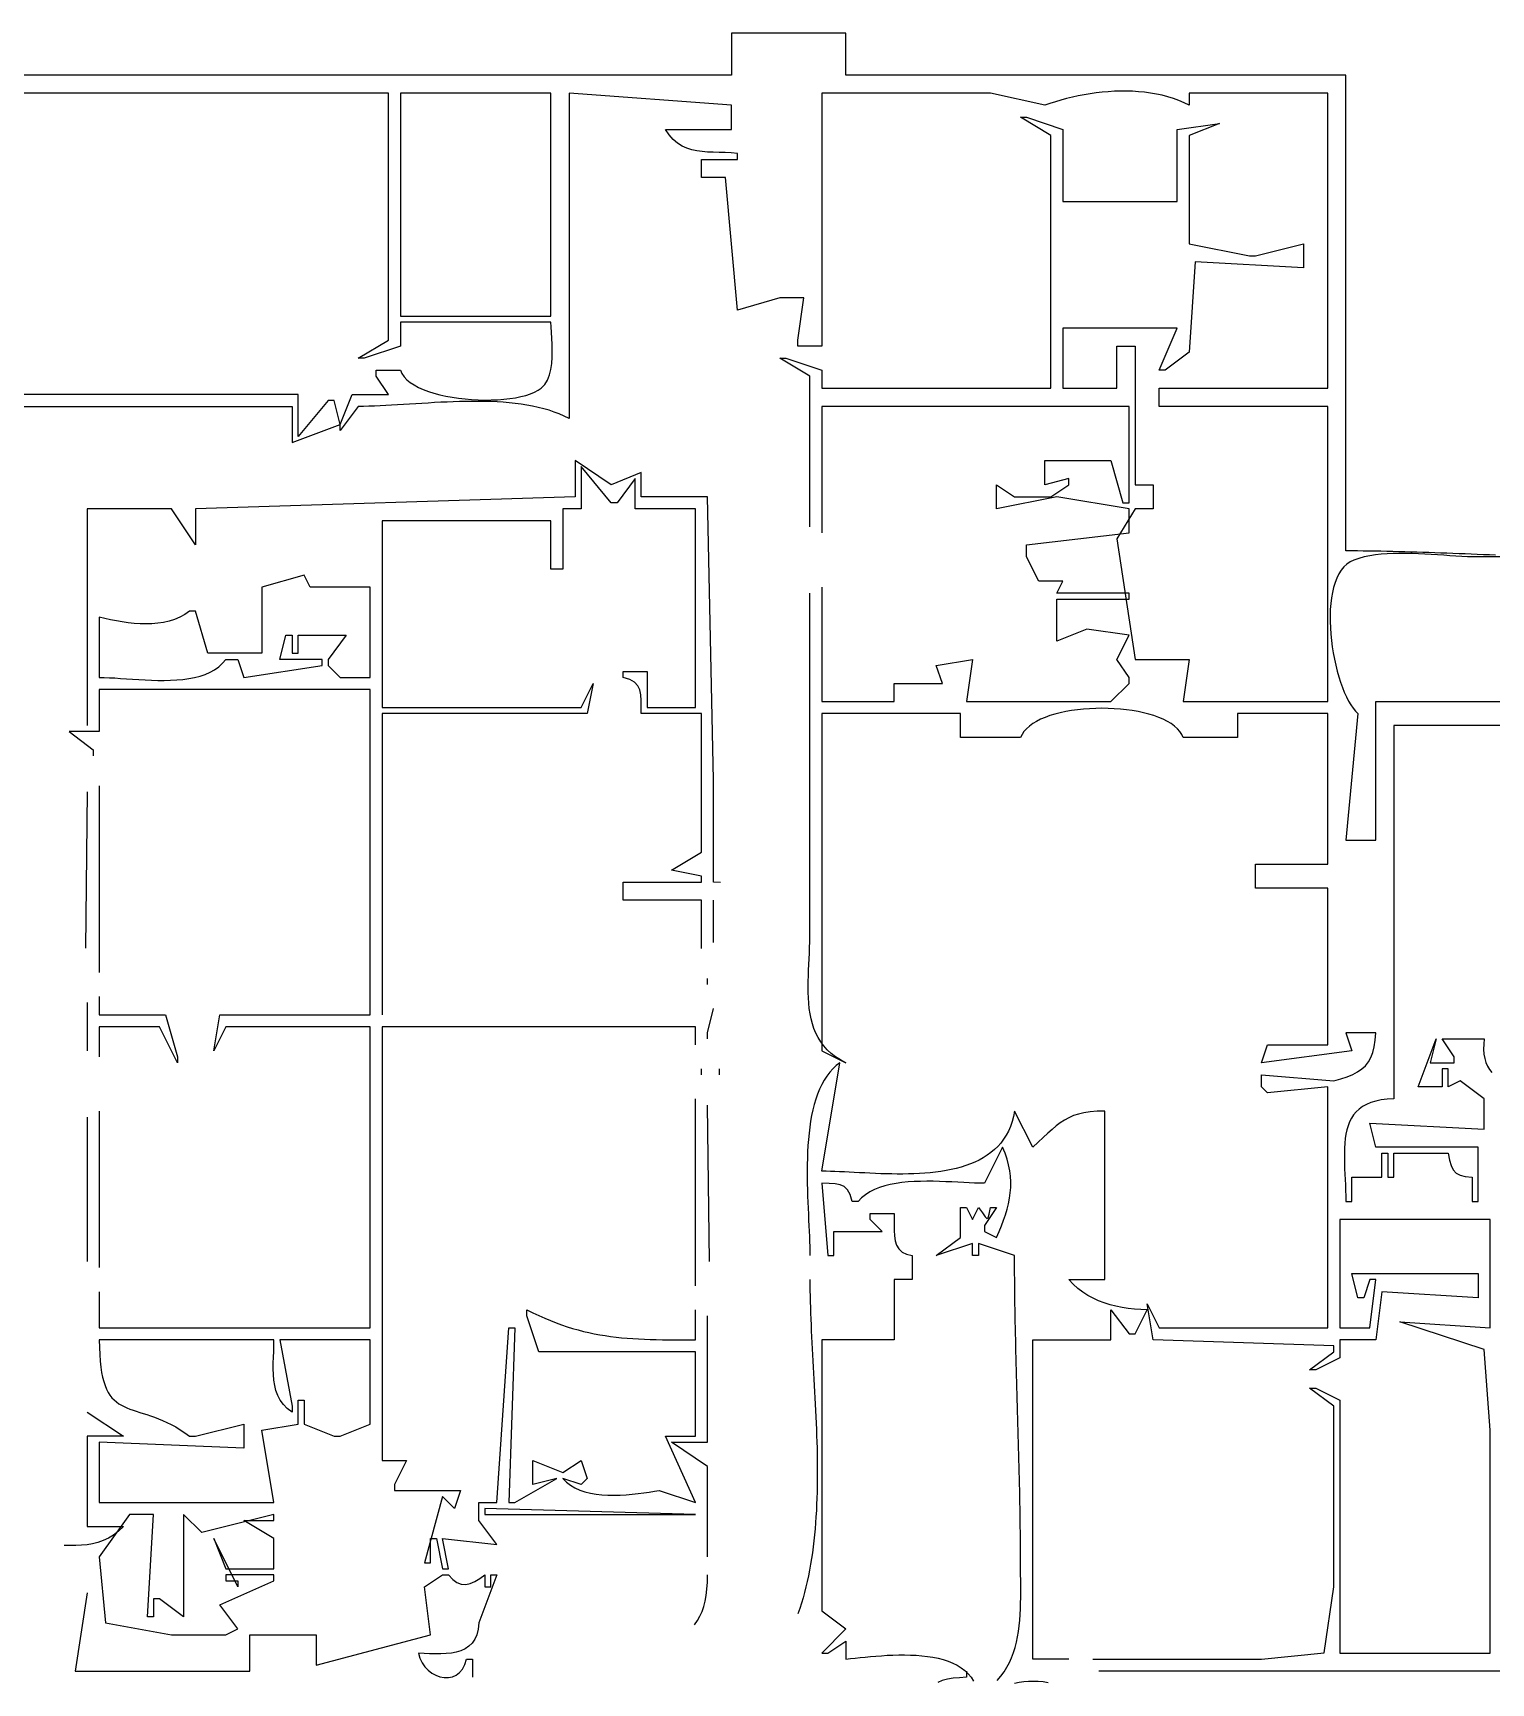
# Model space of a CAD drawing. Header units: metres. Extents: x 249 to 997, y 92 to 756.
# Drawn here: x 527 to 769.1, y 482 to 756 of the extents above; entities that cross this region are included whole.
import ezdxf

# ---------------------------------------------------------------- set-up
doc = ezdxf.new("R2010")
doc.units = ezdxf.units.M

msp = doc.modelspace()

# ---------------------------------------------------------------- linework, layer by layer
for p, q in [((643, 756), (643, 749)), ((662, 756), (643, 756)), ((662, 749), (662, 756)), ((643, 749), (404, 749)), ((745, 749), (662, 749)), ((745, 670), (745, 749)), ((586, 746), (485, 746)), ((586, 705), (586, 746)), ((588, 746), (588, 709)), ((613, 746), (588, 746)), ((613, 709), (613, 746)), ((643, 744), (616, 746)), ((616, 746), (616, 692)), ((686, 746), (658, 746)), ((658, 746), (658, 704)), ((695, 744), (686, 746)), ((699.5925, 745.3405), (698.6373, 745.1086)), ((700.562, 745.5518), (699.5925, 745.3405)), ((701.5438, 745.7412), (700.562, 745.5518)), ((702.5357, 745.9075), (701.5438, 745.7412)), ((703.5359, 746.0495), (702.5357, 745.9075)), ((704.5423, 746.166), (703.5359, 746.0495)), ((705.5528, 746.2556), (704.5423, 746.166)), ((706.5654, 746.3171), (705.5528, 746.2556)), ((707.5781, 746.3494), (706.5654, 746.3171)), ((708.5889, 746.3512), (707.5781, 746.3494)), ((709.5957, 746.3211), (708.5889, 746.3512)), ((710.5965, 746.2581), (709.5957, 746.3211)), ((711.5894, 746.1608), (710.5965, 746.2581)), ((712.5721, 746.0279), (711.5894, 746.1608)), ((713.5428, 745.8584), (712.5721, 746.0279)), ((714.4994, 745.6509), (713.5428, 745.8584)), ((715.4399, 745.4041), (714.4994, 745.6509)), ((716.3622, 745.1169), (715.4399, 745.4041)), ((742, 746), (719, 746)), ((719, 746), (719, 744)), ((742, 697), (742, 746)), ((643, 740), (643, 744)), ((695.8777, 744.3018), (695, 744)), ((696.7779, 744.5881), (695.8777, 744.3018)), ((697.6985, 744.8574), (696.7779, 744.5881)), ((698.6373, 745.1086), (697.6985, 744.8574)), ((717.2643, 744.7879), (716.3622, 745.1169)), ((718.1443, 744.416), (717.2643, 744.7879)), ((719, 744), (718.1443, 744.416)), ((632.641, 739.0748), (632, 740)), ((632, 740), (643, 740)), ((696, 739), (691, 742)), ((691, 742), (692, 742)), ((692, 742), (698, 740)), ((698, 740), (698, 728)), ((717, 740), (724, 741)), ((717, 728), (717, 740)), ((724, 741), (719, 739)), ((633.3188, 738.3162), (632.641, 739.0748)), ((634.0323, 737.7071), (633.3188, 738.3162)), ((634.7807, 737.2303), (634.0323, 737.7071)), ((635.5633, 736.869), (634.7807, 737.2303)), ((696, 697), (696, 739)), ((719, 739), (719, 721)), ((636.3791, 736.606), (635.5633, 736.869)), ((637.2273, 736.4244), (636.3791, 736.606)), ((638.107, 736.3071), (637.2273, 736.4244)), ((638, 732), (638, 735)), ((638, 735), (644, 735)), ((639.0174, 736.237), (638.107, 736.3071)), ((639.9576, 736.1972), (639.0174, 736.237)), ((640.9269, 736.1706), (639.9576, 736.1972)), ((641.9242, 736.1403), (640.9269, 736.1706)), ((642.9489, 736.089), (641.9242, 736.1403)), ((644, 736), (642.9489, 736.089)), ((644, 735), (644, 736)), ((642, 732), (638, 732)), ((644, 710), (642, 732)), ((698, 728), (717, 728)), ((719, 721), (729, 719)), ((730, 719), (738, 721)), ((738, 721), (738, 717)), ((720, 718), (719, 703)), ((738, 717), (720, 718)), ((729, 719), (730, 719)), ((651, 712), (644, 710)), ((655, 712), (651, 712)), ((654, 705), (655, 712)), ((588, 709), (613, 709)), ((613, 708), (588, 708)), ((588, 708), (588, 704)), ((613.0195, 707.1937), (613, 708)), ((613.067, 706.2916), (613.0195, 707.1937)), ((717, 707), (698, 707)), ((698, 707), (698, 697)), ((714, 700), (717, 707)), ((581, 702), (586, 705)), ((613.1256, 705.3166), (613.067, 706.2916)), ((613.1788, 704.2914), (613.1256, 705.3166)), ((613.2096, 703.239), (613.1788, 704.2914)), ((654, 704), (654, 705)), ((582, 702), (581, 702)), ((588, 704), (582, 702)), ((613.1376, 701.1438), (613.2015, 702.1822)), ((613.2015, 702.1822), (613.2096, 703.239)), ((656, 699), (651, 702)), ((651, 702), (652, 702)), ((652, 702), (658, 700)), ((658, 704), (654, 704)), ((707, 697), (707, 704)), ((707, 704), (710, 704)), ((710, 704), (710, 681)), ((719, 703), (715, 700)), ((584, 699), (584, 700)), ((584, 700), (588, 700)), ((586, 696), (584, 699)), ((588, 700), (588.2474, 699.4457)), ((588.2474, 699.4457), (588.606, 698.9241)), ((588.606, 698.9241), (589.0678, 698.4351)), ((612.4442, 698.3676), (612.7757, 699.2137)), ((612.7757, 699.2137), (613.0013, 700.1467)), ((613.0013, 700.1467), (613.1376, 701.1438)), ((656, 674), (656, 699)), ((658, 700), (658, 697)), ((715, 700), (714, 700)), ((571, 696), (516, 696)), ((571, 689), (571, 696)), ((578, 691), (580, 696)), ((580, 696), (586, 696)), ((589.0678, 698.4351), (589.6252, 697.9788)), ((589.6252, 697.9788), (590.2703, 697.5553)), ((590.2703, 697.5553), (590.9953, 697.1647)), ((590.9953, 697.1647), (591.7924, 696.807)), ((591.7924, 696.807), (592.6538, 696.4823)), ((592.6538, 696.4823), (593.5718, 696.1907)), ((593.5718, 696.1907), (594.5386, 695.9322)), ((594.5386, 695.9322), (595.5463, 695.7069)), ((608.83, 695.8332), (609.5933, 696.0803)), ((609.5933, 696.0803), (610.2807, 696.3617)), ((610.2807, 696.3617), (610.8843, 696.6775)), ((610.8843, 696.6775), (611.3966, 697.0277)), ((611.3966, 697.0277), (611.9901, 697.6313)), ((611.9901, 697.6313), (612.4442, 698.3676)), ((658, 697), (696, 697)), ((698, 697), (707, 697)), ((714, 694), (714, 697)), ((714, 697), (742, 697)), ((519, 694), (570, 694)), ((570, 694), (570, 688)), ((576, 695), (571, 689)), ((577, 695), (576, 695)), ((578, 691), (577, 695)), ((581, 694), (578, 690)), ((581.8755, 694.0063), (581, 694)), ((582.7723, 694.0246), (581.8755, 694.0063)), ((583.6892, 694.0534), (582.7723, 694.0246)), ((584.6246, 694.0914), (583.6892, 694.0534)), ((585.5771, 694.1371), (584.6246, 694.0914)), ((586.5455, 694.1893), (585.5771, 694.1371)), ((587.5282, 694.2466), (586.5455, 694.1893)), ((588.5238, 694.3075), (587.5282, 694.2466)), ((589.5311, 694.3709), (588.5238, 694.3075)), ((590.5486, 694.4352), (589.5311, 694.3709)), ((591.5748, 694.4992), (590.5486, 694.4352)), ((592.6084, 694.5614), (591.5748, 694.4992)), ((593.648, 694.6206), (592.6084, 694.5614)), ((594.6922, 694.6753), (593.648, 694.6206)), ((595.7396, 694.7242), (594.6922, 694.6753)), ((595.5463, 695.7069), (596.5872, 695.515)), ((596.7888, 694.7659), (595.7396, 694.7242)), ((596.5872, 695.515), (597.6535, 695.3564)), ((597.8384, 694.7991), (596.7888, 694.7659)), ((597.6535, 695.3564), (598.7374, 695.2312)), ((598.8871, 694.8224), (597.8384, 694.7991)), ((598.7374, 695.2312), (599.8311, 695.1395)), ((599.9333, 694.8345), (598.8871, 694.8224)), ((599.8311, 695.1395), (600.9268, 695.0813)), ((600.9757, 694.8339), (599.9333, 694.8345)), ((600.9268, 695.0813), (602.0167, 695.0569)), ((602.013, 694.8194), (600.9757, 694.8339)), ((603.0437, 694.7896), (602.013, 694.8194)), ((602.0167, 695.0569), (603.0931, 695.0661)), ((604.0664, 694.743), (603.0437, 694.7896)), ((603.0931, 695.0661), (604.1481, 695.1091)), ((605.0797, 694.6784), (604.0664, 694.743)), ((604.1481, 695.1091), (605.1739, 695.1859)), ((606.0823, 694.5944), (605.0797, 694.6784)), ((605.1739, 695.1859), (606.1628, 695.2967)), ((607.0726, 694.4896), (606.0823, 694.5944)), ((606.1628, 695.2967), (607.107, 695.4414)), ((608.0495, 694.3627), (607.0726, 694.4896)), ((607.107, 695.4414), (607.9987, 695.6202)), ((607.9987, 695.6202), (608.83, 695.8332)), ((609.0113, 694.2123), (608.0495, 694.3627)), ((609.9568, 694.037), (609.0113, 694.2123)), ((610.8846, 693.8356), (609.9568, 694.037)), ((611.7932, 693.6065), (610.8846, 693.8356)), ((612.6812, 693.3485), (611.7932, 693.6065)), ((613.5473, 693.0602), (612.6812, 693.3485)), ((709, 694), (658, 694)), ((658, 694), (658, 673)), ((709, 678), (709, 694)), ((742, 694), (714, 694)), ((742, 645), (742, 694)), ((570, 688), (578, 691)), ((578, 690), (578, 691)), ((614.3901, 692.7403), (613.5473, 693.0602)), ((615.2081, 692.3873), (614.3901, 692.7403)), ((616, 692), (615.2081, 692.3873)), ((617, 685), (617, 679)), ((623, 681), (617, 685)), ((695, 681), (695, 685)), ((695, 685), (706, 685)), ((706, 685), (708, 678)), ((618, 684), (618, 677)), ((623, 678), (618, 684)), ((628, 683), (623, 681)), ((628, 679), (628, 683)), ((627, 682), (624, 678)), ((627, 677), (627, 682)), ((687, 677), (687, 681)), ((687, 681), (690, 679)), ((699, 682), (695, 681)), ((696, 679), (699, 681)), ((699, 681), (699, 682)), ((710, 681), (713, 681)), ((713, 681), (713, 677)), ((536, 677), (535.9954, 651)), ((550, 677), (536, 677)), ((554, 671), (550, 677)), ((617, 679), (554, 677)), ((554, 677), (554, 671)), ((618, 677), (615, 677)), ((615, 677), (615, 667)), ((624, 678), (623, 678)), ((637, 677), (627, 677)), ((639, 679), (628, 679)), ((637, 644), (637, 677)), ((640, 632), (639, 679)), ((697, 679), (687, 677)), ((690, 679), (695, 679)), ((695, 679), (696, 679)), ((709, 677), (697, 679)), ((710, 677), (707, 672)), ((708, 678), (709, 678)), ((709, 673), (709, 677)), ((713, 677), (710, 677)), ((613, 675), (585, 675)), ((585, 675), (585, 644)), ((613, 667), (613, 675)), ((692, 671), (709, 673)), ((707, 672), (710, 652)), ((692, 670), (692, 671)), ((692, 669), (692, 670)), ((694, 665), (692, 669)), ((745.967, 669.9982), (745, 670)), ((746.9371, 669.9932), (745.967, 669.9982)), ((747.1809, 668.7689), (746.3441, 668.4861)), ((747.91, 669.985), (746.9371, 669.9932)), ((748.057, 669.0036), (747.1809, 668.7689)), ((748.8858, 669.9737), (747.91, 669.985)), ((748.9686, 669.1937), (748.057, 669.0036)), ((749.8642, 669.9596), (748.8858, 669.9737)), ((749.9116, 669.3426), (748.9686, 669.1937)), ((750.8453, 669.9427), (749.8642, 669.9596)), ((750.8823, 669.4539), (749.9116, 669.3426)), ((751.8289, 669.9233), (750.8453, 669.9427)), ((751.8768, 669.5312), (750.8823, 669.4539)), ((752.815, 669.9013), (751.8289, 669.9233)), ((752.8911, 669.5779), (751.8768, 669.5312)), ((753.8035, 669.8771), (752.815, 669.9013)), ((753.9214, 669.5976), (752.8911, 669.5779)), ((754.7943, 669.8507), (753.8035, 669.8771)), ((754.9637, 669.5938), (753.9214, 669.5976)), ((755.7873, 669.8223), (754.7943, 669.8507)), ((756.0143, 669.5701), (754.9637, 669.5938)), ((756.7824, 669.7921), (755.7873, 669.8223)), ((757.0692, 669.5299), (756.0143, 669.5701)), ((757.7795, 669.7601), (756.7824, 669.7921)), ((758.1245, 669.4768), (757.0692, 669.5299)), ((758.7787, 669.7266), (757.7795, 669.7601)), ((759.1763, 669.4144), (758.1245, 669.4768)), ((759.7797, 669.6916), (758.7787, 669.7266)), ((760.2208, 669.346), (759.1763, 669.4144)), ((760.7825, 669.6554), (759.7797, 669.6916)), ((761.254, 669.2754), (760.2208, 669.346)), ((761.7871, 669.618), (760.7825, 669.6554)), ((762.2722, 669.2059), (761.254, 669.2754)), ((762.7932, 669.5796), (761.7871, 669.618)), ((763.2713, 669.1412), (762.2722, 669.2059)), ((763.8009, 669.5404), (762.7932, 669.5796)), ((764.2475, 669.0847), (763.2713, 669.1412)), ((764.8101, 669.5005), (763.8009, 669.5404)), ((765.197, 669.04), (764.2475, 669.0847)), ((765.8207, 669.4601), (764.8101, 669.5005)), ((766.1157, 669.0105), (765.197, 669.04)), ((766.8325, 669.4192), (765.8207, 669.4601)), ((767, 669), (766.1157, 669.0105)), ((767.8456, 669.3781), (766.8325, 669.4192)), ((813, 669), (767, 669)), ((768.8598, 669.3369), (767.8456, 669.3781)), ((769.8751, 669.2957), (768.8598, 669.3369)), ((572, 666), (565, 664)), ((573, 664), (572, 666)), ((615, 667), (613, 667)), ((743.8575, 666.1913), (743.5165, 665.5048)), ((744.2485, 666.8098), (743.8575, 666.1913)), ((744.691, 667.3543), (744.2485, 666.8098)), ((745.1867, 667.8191), (744.691, 667.3543)), ((745.7372, 668.1983), (745.1867, 667.8191)), ((746.3441, 668.4861), (745.7372, 668.1983)), ((565, 664), (565, 653)), ((574, 664), (573, 664)), ((583, 664), (574, 664)), ((583, 649), (583, 664)), ((658, 664), (658, 645)), ((698, 665), (694, 665)), ((697, 663), (698, 665)), ((742.7778, 663.0959), (742.6209, 662.196)), ((742.9783, 663.9513), (742.7778, 663.0959)), ((743.224, 664.7562), (742.9783, 663.9513)), ((743.5165, 665.5048), (743.224, 664.7562)), ((656, 606), (656, 663)), ((709, 663), (697, 663)), ((697, 655), (697, 662)), ((697, 662), (709, 662)), ((709, 662), (709, 663)), ((742.4319, 660.286), (742.3964, 659.2877)), ((742.5062, 661.2574), (742.4319, 660.286)), ((742.6209, 662.196), (742.5062, 661.2574)), ((538.9228, 658.7861), (538, 659)), ((538, 659), (538, 649)), ((539.8678, 658.5818), (538.9228, 658.7861)), ((540.8307, 658.393), (539.8678, 658.5818)), ((541.807, 658.2254), (540.8307, 658.393)), ((542.7925, 658.085), (541.807, 658.2254)), ((543.7829, 657.9776), (542.7925, 658.085)), ((544.7738, 657.9089), (543.7829, 657.9776)), ((545.7609, 657.8849), (544.7738, 657.9089)), ((546.7398, 657.9113), (545.7609, 657.8849)), ((547.7062, 657.994), (546.7398, 657.9113)), ((548.6558, 658.1389), (547.7062, 657.994)), ((549.5843, 658.3518), (548.6558, 658.1389)), ((550.4872, 658.6385), (549.5843, 658.3518)), ((551.3604, 659.0049), (550.4872, 658.6385)), ((552.1994, 659.4568), (551.3604, 659.0049)), ((553, 660), (552.1994, 659.4568)), ((554, 660), (553, 660)), ((556, 653), (554, 660)), ((742.3964, 659.2877), (742.3983, 658.2682)), ((742.3983, 658.2682), (742.4359, 657.2335)), ((568, 652), (569, 656)), ((569, 656), (570, 656)), ((570, 656), (570, 653)), ((571, 653), (571, 656)), ((571, 656), (579, 656)), ((579, 656), (576, 652)), ((702, 657), (697, 655)), ((709, 656), (702, 657)), ((707, 652), (709, 656)), ((742.4359, 657.2335), (742.5076, 656.1895)), ((742.5076, 656.1895), (742.6119, 655.142)), ((742.6119, 655.142), (742.7471, 654.0969)), ((565, 653), (556, 653)), ((570, 653), (571, 653)), ((742.7471, 654.0969), (742.9116, 653.06)), ((742.9116, 653.06), (743.1039, 652.0372)), ((535.9954, 651), (536, 642)), ((554.7243, 649.2184), (555.5879, 649.5102)), ((555.5879, 649.5102), (556.3993, 649.8642)), ((556.3993, 649.8642), (557.1524, 650.2853)), ((557.1524, 650.2853), (557.8409, 650.7783)), ((557.8409, 650.7783), (558.4588, 651.3482)), ((558.4588, 651.3482), (559, 652)), ((559, 652), (561, 652)), ((561, 652), (562, 649)), ((562, 649), (575, 651)), ((575, 652), (568, 652)), ((575, 651), (575, 652)), ((576, 652), (576, 651)), ((576, 651), (578, 649)), ((625, 649), (625, 650)), ((625, 650), (629, 650)), ((629, 650), (629, 644)), ((677, 651), (683, 652)), ((678, 648), (677, 651)), ((683, 652), (682, 645)), ((709, 649), (707, 652)), ((710, 652), (719, 652)), ((719, 652), (718, 645)), ((743.1039, 652.0372), (743.3224, 651.0344)), ((743.3224, 651.0344), (743.5655, 650.0574)), ((743.5655, 650.0574), (743.8316, 649.1122)), ((538, 649), (538.8122, 648.9876)), ((538, 647), (538, 640)), ((583, 647), (538, 647)), ((538.8122, 648.9876), (539.6767, 648.9538)), ((539.6767, 648.9538), (540.5871, 648.9035)), ((540.5871, 648.9035), (541.5374, 648.8416)), ((541.5374, 648.8416), (542.5213, 648.7731)), ((542.5213, 648.7731), (543.5329, 648.7027)), ((543.5329, 648.7027), (544.5659, 648.6356)), ((544.5659, 648.6356), (545.6142, 648.5764)), ((545.6142, 648.5764), (546.6716, 648.5303)), ((546.6716, 648.5303), (547.7321, 648.5021)), ((547.7321, 648.5021), (548.7894, 648.4966)), ((548.7894, 648.4966), (549.8375, 648.5189)), ((549.8375, 648.5189), (550.8702, 648.5739)), ((550.8702, 648.5739), (551.8814, 648.6664)), ((551.8814, 648.6664), (552.8649, 648.8013)), ((552.8649, 648.8013), (553.8145, 648.9837)), ((553.8145, 648.9837), (554.7243, 649.2184)), ((578, 649), (583, 649)), ((583, 593), (583, 647)), ((618, 644), (620, 648)), ((620, 648), (619, 643)), ((626.1053, 648.6638), (625, 649)), ((626.9024, 648.204), (626.1053, 648.6638)), ((627.441, 647.6233), (626.9024, 648.204)), ((627.7709, 646.9243), (627.441, 647.6233)), ((627.942, 646.1098), (627.7709, 646.9243)), ((670, 645), (670, 648)), ((670, 648), (678, 648)), ((706, 645), (709, 648)), ((709, 648), (709, 649)), ((743.8316, 649.1122), (744.1192, 648.2045)), ((744.1192, 648.2045), (744.4265, 647.3403)), ((744.4265, 647.3403), (744.7521, 646.5254)), ((585, 644), (618, 644)), ((628.004, 645.1824), (627.942, 646.1098)), ((628, 643), (628.0067, 644.1449)), ((628.0067, 644.1449), (628.004, 645.1824)), ((629, 644), (637, 644)), ((658, 645), (670, 645)), ((682, 645), (706, 645)), ((703.4709, 643.8502), (702.4469, 643.8051)), ((704.5, 643.8652), (703.4709, 643.8502)), ((705.529, 643.8502), (704.5, 643.8652)), ((706.553, 643.8051), (705.529, 643.8502)), ((718, 645), (742, 645)), ((744.7521, 646.5254), (745.0944, 645.7656)), ((745.0944, 645.7656), (745.4517, 645.0669)), ((745.4517, 645.0669), (745.8225, 644.4352)), ((745.8225, 644.4352), (746.2052, 643.8762)), ((746.2052, 643.8762), (746.5982, 643.3958)), ((750, 622), (750, 645)), ((750, 645), (774, 645)), ((536, 642), (536, 641)), ((619, 643), (585, 643)), ((585, 643), (585, 593)), ((638, 643), (628, 643)), ((638, 620), (638, 643)), ((681, 643), (658, 643)), ((658, 643), (658, 587)), ((681, 639), (681, 643)), ((693.0089, 641.3275), (692.4515, 640.922)), ((693.6336, 641.7029), (693.0089, 641.3275)), ((694.3205, 642.0482), (693.6336, 641.7029)), ((695.0644, 642.3636), (694.3205, 642.0482)), ((695.8602, 642.6489), (695.0644, 642.3636)), ((696.7027, 642.9042), (695.8602, 642.6489)), ((697.5866, 643.1294), (696.7027, 642.9042)), ((698.5068, 643.3246), (697.5866, 643.1294)), ((699.4582, 643.4898), (698.5068, 643.3246)), ((700.4354, 643.6249), (699.4582, 643.4898)), ((701.4334, 643.7301), (700.4354, 643.6249)), ((702.4469, 643.8051), (701.4334, 643.7301)), ((707.5665, 643.7301), (706.553, 643.8051)), ((708.5645, 643.6249), (707.5665, 643.7301)), ((709.5417, 643.4898), (708.5645, 643.6249)), ((710.4931, 643.3246), (709.5417, 643.4898)), ((711.4133, 643.1294), (710.4931, 643.3246)), ((712.2972, 642.9042), (711.4133, 643.1294)), ((713.1397, 642.6489), (712.2972, 642.9042)), ((713.9355, 642.3636), (713.1397, 642.6489)), ((714.6794, 642.0482), (713.9355, 642.3636)), ((715.3663, 641.7029), (714.6794, 642.0482)), ((715.991, 641.3275), (715.3663, 641.7029)), ((716.5484, 640.922), (715.991, 641.3275)), ((742, 643), (727, 643)), ((727, 643), (727, 639)), ((742, 618), (742, 643)), ((747, 643), (745, 622)), ((746.5982, 643.3958), (747, 643)), ((538, 640), (533, 640)), ((533, 640), (537, 637)), ((691, 639), (681, 639)), ((691.2358, 639.5255), (691, 639)), ((691.5598, 640.0211), (691.2358, 639.5255)), ((691.9668, 640.4866), (691.5598, 640.0211)), ((692.4515, 640.922), (691.9668, 640.4866)), ((717.0331, 640.4866), (716.5484, 640.922)), ((717.4401, 640.0211), (717.0331, 640.4866)), ((717.7641, 639.5255), (717.4401, 640.0211)), ((718, 639), (717.7641, 639.5255)), ((727, 639), (718, 639)), ((773, 641), (753, 641)), ((753, 641), (753, 579)), ((537, 637), (537, 636)), ((538, 631), (538, 600)), ((640, 616), (640, 632)), ((536, 630), (535.686, 604.0394)), ((745, 622), (750, 622)), ((633, 617), (638, 620)), ((638, 616), (633, 617)), ((730, 614), (730, 618)), ((730, 618), (742, 618)), ((625, 612), (625, 615)), ((625, 615), (638, 615)), ((638, 615), (638, 616)), ((640, 615), (640, 616)), ((641.1708, 614.9482), (640, 615)), ((742, 614), (730, 614)), ((742, 588), (742, 614)), ((638, 612), (625, 612)), ((638, 604), (638, 612)), ((640, 605), (640, 612)), ((655.9907, 605.0835), (656, 606)), ((655.8866, 602.2884), (655.9297, 603.2256)), ((655.9297, 603.2256), (655.9658, 604.158)), ((655.9658, 604.158), (655.9907, 605.0835)), ((655.7594, 599.4712), (655.7971, 600.409)), ((655.7971, 600.409), (655.841, 601.3488)), ((655.841, 601.3488), (655.8866, 602.2884)), ((639, 598), (639, 599)), ((655.7199, 597.6106), (655.7322, 598.5376)), ((655.7267, 596.6922), (655.7199, 597.6106)), ((655.7322, 598.5376), (655.7594, 599.4712)), ((536, 595), (536, 587)), ((538, 596), (538, 593)), ((655.7571, 595.7847), (655.7267, 596.6922)), ((655.8154, 594.8904), (655.7571, 595.7847)), ((655.906, 594.0114), (655.8154, 594.8904)), ((538, 593), (549, 593)), ((549, 593), (551, 586)), ((557, 587), (558, 593)), ((558, 593), (583, 593)), ((639, 590), (640, 594)), ((656.0332, 593.1501), (655.906, 594.0114)), ((656.2014, 592.3086), (656.0332, 593.1501)), ((656.4148, 591.4892), (656.2014, 592.3086)), ((548, 591), (538, 591)), ((538, 591), (538, 586)), ((551, 585), (548, 591)), ((559, 591), (557, 587)), ((583, 591), (559, 591)), ((583, 541), (583, 591)), ((585, 591), (585, 519)), ((637, 591), (585, 591)), ((637, 588), (637, 591)), ((639, 589), (639, 590)), ((656.678, 590.6941), (656.4148, 591.4892)), ((656.9952, 589.9256), (656.678, 590.6941)), ((657.3707, 589.1858), (656.9952, 589.9256)), ((657.809, 588.477), (657.3707, 589.1858)), ((750, 590), (745, 590)), ((745, 590), (746, 587)), ((749.8953, 588.751), (750, 590)), ((658.3144, 587.8014), (657.809, 588.477)), ((658, 587), (662, 585)), ((658.8912, 587.1613), (658.3144, 587.8014)), ((659.5438, 586.5589), (658.8912, 587.1613)), ((660.2766, 585.9963), (659.5438, 586.5589)), ((731, 585), (732, 588)), ((746, 587), (731, 585)), ((732, 588), (742, 588)), ((749.1601, 585.8674), (749.4817, 586.699)), ((749.4817, 586.699), (749.7247, 587.6555)), ((749.7247, 587.6555), (749.8953, 588.751)), ((757, 581), (760, 589)), ((760, 589), (759, 585)), ((763, 586), (761, 589)), ((761, 589), (768, 589)), ((767.9013, 588.0921), (767.8813, 587.2478)), ((767.8813, 587.2478), (767.9366, 586.4649)), ((768, 589), (767.9013, 588.0921)), ((767.9366, 586.4649), (768.064, 585.7414)), ((551, 586), (551, 585)), ((638, 583), (638, 584)), ((641, 583), (641, 584)), ((658, 567), (661, 585)), ((659.8148, 584.0094), (659.2899, 583.4312)), ((660.3843, 584.5333), (659.8148, 584.0094)), ((661.0938, 585.476), (660.2766, 585.9963)), ((661, 585), (660.3843, 584.5333)), ((662, 585), (661.0938, 585.476)), ((746.9612, 583.5047), (747.6604, 583.9793)), ((747.6604, 583.9793), (748.2557, 584.5218)), ((748.2557, 584.5218), (748.7535, 585.1464)), ((748.7535, 585.1464), (749.1601, 585.8674)), ((759, 585), (763, 585)), ((762, 584), (761, 584)), ((761, 584), (761, 581)), ((762, 581), (762, 584)), ((763, 585), (763, 586)), ((768.064, 585.7414), (768.2603, 585.0749)), ((768.2603, 585.0749), (768.5222, 584.4634)), ((768.5222, 584.4634), (768.8463, 583.9047)), ((768.8463, 583.9047), (769.2295, 583.3966)), ((657.9657, 581.3995), (657.6022, 580.633)), ((658.367, 582.1233), (657.9657, 581.3995)), ((658.8078, 582.8015), (658.367, 582.1233)), ((659.2899, 583.4312), (658.8078, 582.8015)), ((731, 581), (731, 583)), ((731, 583), (743, 582)), ((732, 580), (731, 581)), ((742, 581), (732, 580)), ((742, 541), (742, 581)), ((743, 582), (744.1775, 582.3456)), ((744.1775, 582.3456), (745.2261, 582.7021)), ((745.2261, 582.7021), (746.1518, 583.0837)), ((746.1518, 583.0837), (746.9612, 583.5047)), ((761, 581), (757, 581)), ((764, 582), (762, 581)), ((768, 579), (764, 582)), ((637, 548), (637, 579)), ((656.722, 578.107), (656.4932, 577.1991)), ((656.982, 578.9838), (656.722, 578.107)), ((657.2749, 579.8268), (656.982, 578.9838)), ((657.6022, 580.633), (657.2749, 579.8268)), ((748.4338, 578.1064), (747.7866, 577.7464)), ((749.1635, 578.4097), (748.4338, 578.1064)), ((749.9803, 578.6535), (749.1635, 578.4097)), ((750.8889, 578.835), (749.9803, 578.6535)), ((751.8939, 578.9514), (750.8889, 578.835)), ((753, 579), (751.8939, 578.9514)), ((768, 574), (768, 579)), ((536, 576), (536, 552)), ((538, 577), (538, 551)), ((639.314, 552.0394), (639, 578)), ((656.2938, 576.2633), (656.1223, 575.3023)), ((656.4932, 577.1991), (656.2938, 576.2633)), ((689.8209, 576.0911), (689.5892, 575.2347)), ((690, 577), (689.8209, 576.0911)), ((693, 571), (690, 577)), ((698.2703, 575.4999), (697.5822, 575.0431)), ((698.9882, 575.8954), (698.2703, 575.4999)), ((699.7552, 576.2301), (698.9882, 575.8954)), ((700.5904, 576.5041), (699.7552, 576.2301)), ((701.5133, 576.7178), (700.5904, 576.5041)), ((702.543, 576.8715), (701.5133, 576.7178)), ((703.6988, 576.9654), (702.543, 576.8715)), ((705, 577), (703.6988, 576.9654)), ((705, 549), (705, 577)), ((745.9293, 575.7946), (745.6246, 575.1926)), ((746.2932, 576.3538), (745.9293, 575.7946)), ((746.721, 576.8673), (746.2932, 576.3538)), ((747.2172, 577.3325), (746.721, 576.8673)), ((747.7866, 577.7464), (747.2172, 577.3325)), ((655.8559, 573.3167), (655.7577, 572.298)), ((655.9768, 574.3191), (655.8559, 573.3167)), ((656.1223, 575.3023), (655.9768, 574.3191)), ((688.5977, 572.9663), (688.1748, 572.3054)), ((688.9757, 573.6739), (688.5977, 572.9663)), ((689.3068, 574.4295), (688.9757, 573.6739)), ((689.5892, 575.2347), (689.3068, 574.4295)), ((695.5039, 573.3024), (694.7422, 572.5977)), ((696.2182, 573.9446), (695.5039, 573.3024)), ((696.9046, 574.5248), (696.2182, 573.9446)), ((697.5822, 575.0431), (696.9046, 574.5248)), ((745.019, 573.1573), (744.9044, 572.4117)), ((745.174, 573.8712), (745.019, 573.1573)), ((745.3744, 574.5506), (745.174, 573.8712)), ((745.6246, 575.1926), (745.3744, 574.5506)), ((750, 571), (749, 575)), ((749, 575), (768, 574)), ((655.6229, 570.2232), (655.583, 569.1731)), ((655.6806, 571.2659), (655.6229, 570.2232)), ((655.7577, 572.298), (655.6806, 571.2659)), ((688, 571), (685, 565)), ((686.0733, 570.0981), (685.4551, 569.6479)), ((686.6563, 570.5875), (686.0733, 570.0981)), ((687.2022, 571.1175), (686.6563, 570.5875)), ((687.709, 571.6896), (687.2022, 571.1175)), ((688.1748, 572.3054), (687.709, 571.6896)), ((688.4175, 569.9898), (688, 571)), ((688.754, 569.0037), (688.4175, 569.9898)), ((693.914, 571.8303), (693, 571)), ((694.7422, 572.5977), (693.914, 571.8303)), ((744.7784, 570.8364), (744.7577, 570.0122)), ((744.7577, 570.0122), (744.7589, 569.1675)), ((744.8258, 571.6371), (744.7784, 570.8364)), ((744.9044, 572.4117), (744.8258, 571.6371)), ((767, 571), (750, 571)), ((751, 566), (751, 570)), ((751, 570), (752, 570)), ((752, 570), (752, 566)), ((753, 566), (753, 570)), ((753, 570), (762, 570)), ((762, 570), (762.2213, 568.8496)), ((767, 562), (767, 571)), ((655.5592, 568.1183), (655.5498, 567.0618)), ((655.583, 569.1731), (655.5592, 568.1183)), ((679.475, 567.277), (678.6273, 567.1122)), ((680.305, 567.4677), (679.475, 567.277)), ((681.1152, 567.6855), (680.305, 567.4677)), ((681.9039, 567.9321), (681.1152, 567.6855)), ((682.669, 568.2088), (681.9039, 567.9321)), ((683.4086, 568.5173), (682.669, 568.2088)), ((684.1208, 568.859), (683.4086, 568.5173)), ((684.8036, 569.2354), (684.1208, 568.859)), ((685.4551, 569.6479), (684.8036, 569.2354)), ((689.0131, 568.0385), (688.754, 569.0037)), ((689.1985, 567.0911), (689.0131, 568.0385)), ((744.7589, 569.1675), (744.7774, 568.3048)), ((744.7774, 568.3048), (744.8085, 567.4271)), ((744.8085, 567.4271), (744.8476, 566.5371)), ((762.2213, 568.8496), (762.4825, 567.9316)), ((762.4825, 567.9316), (762.8296, 567.2223)), ((762.8296, 567.2223), (763.3088, 566.6982)), ((655.5498, 567.0618), (655.5531, 566.0065)), ((655.5531, 566.0065), (655.5675, 564.9554)), ((655.5675, 564.9554), (655.5913, 563.9114)), ((658.6919, 566.9944), (658, 567)), ((659.1851, 564.9738), (658, 565)), ((658, 565), (659, 553)), ((659.4126, 566.9789), (658.6919, 566.9944)), ((660.1858, 564.9113), (659.1851, 564.9738)), ((660.1601, 566.9547), (659.4126, 566.9789)), ((660.9326, 566.9235), (660.1601, 566.9547)), ((661.0185, 564.7538), (660.1858, 564.9113)), ((661.728, 566.8868), (660.9326, 566.9235)), ((661.6998, 564.4426), (661.0185, 564.7538)), ((662.2461, 563.919), (661.6998, 564.4426)), ((662.5445, 566.8459), (661.728, 566.8868)), ((663.3801, 566.8025), (662.5445, 566.8459)), ((664.2328, 566.7579), (663.3801, 566.8025)), ((665.1007, 566.7138), (664.2328, 566.7579)), ((665.9819, 566.6715), (665.1007, 566.7138)), ((666.8745, 566.6326), (665.9819, 566.6715)), ((667.7764, 566.5986), (666.8745, 566.6326)), ((668.4312, 564.5665), (667.5526, 564.2887)), ((668.6858, 566.5709), (667.7764, 566.5986)), ((669.352, 564.794), (668.4312, 564.5665)), ((669.6008, 566.551), (668.6858, 566.5709)), ((670.309, 564.9753), (669.352, 564.794)), ((670.5193, 566.5405), (669.6008, 566.551)), ((671.2965, 565.1148), (670.309, 564.9753)), ((671.4394, 566.5408), (670.5193, 566.5405)), ((672.3085, 565.2164), (671.2965, 565.1148)), ((672.3593, 566.5535), (671.4394, 566.5408)), ((673.339, 565.2845), (672.3085, 565.2164)), ((673.2769, 566.5799), (672.3593, 566.5535)), ((674.1904, 566.6217), (673.2769, 566.5799)), ((674.3821, 565.3232), (673.339, 565.2845)), ((675.0977, 566.6802), (674.1904, 566.6217)), ((675.432, 565.3366), (674.3821, 565.3232)), ((675.997, 566.7571), (675.0977, 566.6802)), ((676.4827, 565.3289), (675.432, 565.3366)), ((676.8864, 566.8537), (675.997, 566.7571)), ((677.5283, 565.3044), (676.4827, 565.3289)), ((677.7637, 566.9715), (676.8864, 566.8537)), ((678.5629, 565.2671), (677.5283, 565.3044)), ((678.6273, 567.1122), (677.7637, 566.9715)), ((679.5806, 565.2213), (678.5629, 565.2671)), ((680.5754, 565.171), (679.5806, 565.2213)), ((681.5415, 565.1206), (680.5754, 565.171)), ((682.4729, 565.074), (681.5415, 565.1206)), ((683.3637, 565.0357), (682.4729, 565.074)), ((684.208, 565.0096), (683.3637, 565.0357)), ((685, 565), (684.208, 565.0096)), ((689.3137, 566.1585), (689.1985, 567.0911)), ((689.3625, 565.2377), (689.3137, 566.1585)), ((689.3486, 564.3255), (689.3625, 565.2377)), ((744.8476, 566.5371), (744.89, 565.6376)), ((744.89, 565.6376), (744.9311, 564.7314)), ((744.9311, 564.7314), (744.9663, 563.8212)), ((746, 562), (746, 566)), ((746, 566), (751, 566)), ((752, 566), (753, 566)), ((763.3088, 566.6982), (763.9662, 566.3356)), ((763.9662, 566.3356), (764.8479, 566.1107)), ((764.8479, 566.1107), (766, 566)), ((766, 566), (766, 562)), ((655.5913, 563.9114), (655.6228, 562.8773)), ((655.6228, 562.8773), (655.6604, 561.8562)), ((655.6604, 561.8562), (655.7023, 560.851)), ((662.674, 563.1243), (662.2461, 563.919)), ((663, 562), (662.674, 563.1243)), ((664, 562), (663, 562)), ((664.5787, 562.5916), (664, 562)), ((665.2293, 563.1122), (664.5787, 562.5916)), ((665.9458, 563.5658), (665.2293, 563.1122)), ((666.7222, 563.9566), (665.9458, 563.5658)), ((667.5526, 564.2887), (666.7222, 563.9566)), ((688.9664, 561.6103), (689.1469, 562.5149)), ((689.1469, 562.5149), (689.2755, 563.4189)), ((689.2755, 563.4189), (689.3486, 564.3255)), ((744.9663, 563.8212), (744.9908, 562.9098)), ((744.9908, 562.9098), (745, 562)), ((745, 562), (746, 562)), ((766, 562), (767, 562)), ((655.7023, 560.851), (655.7469, 559.8645)), ((655.7469, 559.8645), (655.7926, 558.8998)), ((666, 559), (666, 560)), ((666, 560), (670, 560)), ((668, 557), (666, 559)), ((669.9902, 559.0343), (669.9722, 558.0797)), ((670, 560), (669.9902, 559.0343)), ((681, 556), (681, 561)), ((681, 561), (682, 561)), ((682, 561), (683, 559)), ((683, 559), (684, 561)), ((684, 561), (684.6847, 560.0829)), ((684.6847, 560.0829), (685.1297, 559.448)), ((687, 561), (685, 558)), ((685.1297, 559.448), (685.4093, 559.1586)), ((685.4093, 559.1586), (685.5979, 559.2784)), ((685.5979, 559.2784), (685.77, 559.871)), ((685.77, 559.871), (686, 561)), ((686, 561), (687, 561)), ((688.1507, 558.8627), (688.4647, 559.7872)), ((688.4647, 559.7872), (688.7378, 560.7021)), ((688.7378, 560.7021), (688.9664, 561.6103)), ((769, 559), (744, 559)), ((744, 559), (744, 541)), ((769, 541), (769, 559)), ((655.7926, 558.8998), (655.8375, 557.9596)), ((655.8375, 557.9596), (655.8802, 557.0471)), ((655.8802, 557.0471), (655.9188, 556.165)), ((655.9188, 556.165), (655.9518, 555.3163)), ((660, 553), (660, 557)), ((660, 557), (668, 557)), ((669.9722, 558.0797), (669.9749, 557.1543)), ((669.9749, 557.1543), (670.0272, 556.2759)), ((670.0272, 556.2759), (670.1579, 555.4626)), ((685, 558), (685, 557)), ((685, 557), (687, 556)), ((687, 556), (687.4147, 556.9721)), ((687.4147, 556.9721), (687.7995, 557.9253)), ((687.7995, 557.9253), (688.1507, 558.8627)), ((655.9518, 555.3163), (655.9774, 554.5039)), ((655.9774, 554.5039), (655.994, 553.7309)), ((655.994, 553.7309), (656, 553)), ((670.1579, 555.4626), (670.3961, 554.7322)), ((670.3961, 554.7322), (670.7704, 554.1028)), ((670.7704, 554.1028), (671.31, 553.5924)), ((671.31, 553.5924), (672.0435, 553.2187)), ((677, 553), (681, 556)), ((683, 555), (677, 553)), ((683, 553), (683, 555)), ((690, 553), (684, 555)), ((684, 555), (684, 553)), ((659, 553), (660, 553)), ((672.0435, 553.2187), (673, 553)), ((673, 553), (673, 549)), ((684, 553), (683, 553)), ((690.001, 552.0008), (690, 553)), ((690.0043, 551.0017), (690.001, 552.0008)), ((690.0096, 550.0025), (690.0043, 551.0017)), ((656, 549), (656.0035, 548.0951)), ((656.0035, 548.0951), (656.014, 547.1797)), ((673, 549), (670, 549)), ((670, 549), (670, 539)), ((690.0168, 549.0035), (690.0096, 550.0025)), ((690.0259, 548.0044), (690.0168, 549.0035)), ((690.0368, 547.0053), (690.0259, 548.0044)), ((699.7329, 548.2332), (699, 549)), ((699, 549), (705, 549)), ((700.5065, 547.5436), (699.7329, 548.2332)), ((747, 546), (746, 550)), ((746, 550), (767, 550)), ((749, 549), (748, 546)), ((749, 541), (750, 549)), ((750, 549), (749, 549)), ((767, 550), (767, 546)), ((538, 547), (538, 541)), ((656.014, 547.1797), (656.0308, 546.2539)), ((656.0308, 546.2539), (656.0535, 545.3183)), ((656.0535, 545.3183), (656.0817, 544.3732)), ((690.0494, 546.0062), (690.0368, 547.0053)), ((690.0637, 545.0072), (690.0494, 546.0062)), ((701.3181, 546.9278), (700.5065, 547.5436)), ((702.1651, 546.3821), (701.3181, 546.9278)), ((703.0449, 545.903), (702.1651, 546.3821)), ((703.9547, 545.4869), (703.0449, 545.903)), ((704.892, 545.1303), (703.9547, 545.4869)), ((748, 546), (747, 546)), ((751, 547), (750, 539)), ((767, 546), (751, 547)), ((609, 543), (609, 544)), ((609, 544), (610.0044, 543.5025)), ((611, 537), (609, 543)), ((610.0044, 543.5025), (610.9901, 543.0391)), ((610.9901, 543.0391), (611.9587, 542.6087)), ((611.9587, 542.6087), (612.9119, 542.21)), ((637, 539), (637, 544)), ((639, 522), (639, 543)), ((656.0817, 544.3732), (656.115, 543.4192)), ((656.115, 543.4192), (656.1528, 542.4565)), ((690.0794, 544.0081), (690.0637, 545.0072)), ((690.0967, 543.009), (690.0794, 544.0081)), ((690.1153, 542.0099), (690.0967, 543.009)), ((705.8542, 544.8295), (704.892, 545.1303)), ((706.8385, 544.5812), (705.8542, 544.8295)), ((706, 539), (706, 544)), ((706, 544), (709, 540)), ((707.8423, 544.3816), (706.8385, 544.5812)), ((708.863, 544.2272), (707.8423, 544.3816)), ((709.8979, 544.1146), (708.863, 544.2272)), ((710.9445, 544.04), (709.8979, 544.1146)), ((710, 540), (712, 544)), ((712, 544), (710.9445, 544.04)), ((713, 539), (712, 545)), ((712, 545), (714, 541)), ((538, 541), (583, 541)), ((604, 512), (606, 541)), ((606, 541), (607, 541)), ((607, 541), (606, 512)), ((612.9119, 542.21), (613.8517, 541.8418)), ((613.8517, 541.8418), (614.7798, 541.5029)), ((614.7798, 541.5029), (615.698, 541.1921)), ((615.698, 541.1921), (616.608, 540.9081)), ((616.608, 540.9081), (617.5117, 540.6498)), ((617.5117, 540.6498), (618.4108, 540.4159)), ((618.4108, 540.4159), (619.3072, 540.2052)), ((619.3072, 540.2052), (620.2025, 540.0166)), ((620.2025, 540.0166), (621.0986, 539.8487)), ((621.0986, 539.8487), (621.9973, 539.7004)), ((656.1528, 542.4565), (656.1946, 541.4857)), ((656.1946, 541.4857), (656.2402, 540.5072)), ((656.2402, 540.5072), (656.2889, 539.5213)), ((690.1351, 541.0108), (690.1153, 542.0099)), ((690.1562, 540.0117), (690.1351, 541.0108)), ((690.1784, 539.0126), (690.1562, 540.0117)), ((709, 540), (710, 540)), ((714, 541), (742, 541)), ((744, 541), (749, 541)), ((767.9722, 537.3966), (754, 542)), ((754, 542), (769, 541)), ((538, 539), (538.0153, 537.7231)), ((567, 539), (538, 539)), ((538.0153, 537.7231), (538.0612, 536.5501)), ((566.9177, 536.1254), (566.9545, 537.0914)), ((566.9545, 537.0914), (566.9864, 538.0518)), ((566.9864, 538.0518), (567, 539)), ((583, 539), (568, 539)), ((568, 539), (570, 528)), ((583, 525), (583, 539)), ((637, 537), (611, 537)), ((621.9973, 539.7004), (622.9003, 539.5705)), ((622.9003, 539.5705), (623.8095, 539.4577)), ((623.8095, 539.4577), (624.7266, 539.3608)), ((624.7266, 539.3608), (625.6534, 539.2787)), ((625.6534, 539.2787), (626.5917, 539.2101)), ((626.5917, 539.2101), (627.5433, 539.1538)), ((627.5433, 539.1538), (628.51, 539.1086)), ((628.51, 539.1086), (629.4935, 539.0732)), ((629.4935, 539.0732), (630.4957, 539.0465)), ((630.4957, 539.0465), (631.5183, 539.0272)), ((631.5183, 539.0272), (632.563, 539.0142)), ((632.563, 539.0142), (633.6318, 539.0061)), ((633.6318, 539.0061), (634.7264, 539.0019)), ((634.7264, 539.0019), (635.8485, 539.0002)), ((635.8485, 539.0002), (637, 539)), ((637, 523), (637, 537)), ((656.2889, 539.5213), (656.3403, 538.5285)), ((656.3403, 538.5285), (656.3939, 537.5292)), ((656.3939, 537.5292), (656.4494, 536.5239)), ((670, 539), (658, 539)), ((658, 539), (658, 494)), ((690.2016, 538.0135), (690.1784, 539.0126)), ((690.2257, 537.0143), (690.2016, 538.0135)), ((690.2507, 536.0151), (690.2257, 537.0143)), ((693, 486), (693, 539)), ((693, 539), (706, 539)), ((743, 538), (713, 539)), ((739, 534), (743, 537)), ((743, 537), (743, 538)), ((750, 539), (744, 539)), ((744, 539), (744, 536)), ((769, 524), (767.9722, 537.3966)), ((538.0612, 536.5501), (538.1372, 535.4759)), ((538.1372, 535.4759), (538.2427, 534.4952)), ((538.2427, 534.4952), (538.3775, 533.6029)), ((566.8825, 534.2025), (566.8892, 535.1602)), ((566.8892, 535.1602), (566.9177, 536.1254)), ((656.4494, 536.5239), (656.5062, 535.5129)), ((656.5062, 535.5129), (656.5639, 534.4967)), ((656.5639, 534.4967), (656.622, 533.4757)), ((690.2765, 535.0159), (690.2507, 536.0151)), ((690.3029, 534.0166), (690.2765, 535.0159)), ((744, 536), (740, 534)), ((538.3775, 533.6029), (538.5409, 532.7938)), ((538.5409, 532.7938), (538.7327, 532.0628)), ((538.7327, 532.0628), (538.9523, 531.4048)), ((566.9108, 533.2588), (566.8825, 534.2025)), ((566.9876, 532.3357), (566.9108, 533.2588)), ((567.126, 531.4396), (566.9876, 532.3357)), ((656.622, 533.4757), (656.68, 532.4503)), ((656.68, 532.4503), (656.7376, 531.4209)), ((690.3299, 533.0173), (690.3029, 534.0166)), ((690.3575, 532.018), (690.3299, 533.0173)), ((690.3855, 531.0186), (690.3575, 532.018)), ((740, 534), (739, 534)), ((538.9523, 531.4048), (539.1994, 530.8146)), ((539.1994, 530.8146), (539.4734, 530.2869)), ((539.4734, 530.2869), (539.774, 529.8167)), ((539.774, 529.8167), (540.1006, 529.3989)), ((540.1006, 529.3989), (540.4529, 529.0281)), ((540.4529, 529.0281), (540.8305, 528.6994)), ((567.3396, 530.5773), (567.126, 531.4396)), ((567.6415, 529.7551), (567.3396, 530.5773)), ((568.0452, 528.9798), (567.6415, 529.7551)), ((568.5639, 528.2578), (568.0452, 528.9798)), ((571, 525), (571, 529)), ((571, 529), (572, 529)), ((572, 529), (572, 525)), ((656.7376, 531.4209), (656.7942, 530.388)), ((656.7942, 530.388), (656.8494, 529.352)), ((656.8494, 529.352), (656.9027, 528.3133)), ((690.4138, 530.0192), (690.3855, 531.0186)), ((690.4424, 529.0197), (690.4138, 530.0192)), ((690.4711, 528.0202), (690.4424, 529.0197)), ((743, 528), (739, 531)), ((739, 531), (740, 531)), ((740, 531), (744, 529)), ((744, 529), (744, 487)), ((536, 527), (542, 523)), ((540.8305, 528.6994), (541.2328, 528.4075)), ((541.2328, 528.4075), (541.6594, 528.1472)), ((541.6594, 528.1472), (542.11, 527.9135)), ((542.11, 527.9135), (542.584, 527.7011)), ((542.584, 527.7011), (543.081, 527.505)), ((543.081, 527.505), (543.6006, 527.3199)), ((543.6006, 527.3199), (544.1424, 527.1406)), ((544.1424, 527.1406), (544.7059, 526.9621)), ((544.7059, 526.9621), (545.2906, 526.7792)), ((545.2906, 526.7792), (545.8961, 526.5867)), ((545.8961, 526.5867), (546.522, 526.3795)), ((546.522, 526.3795), (547.1679, 526.1523)), ((547.1679, 526.1523), (547.8333, 525.9001)), ((569.2111, 527.5956), (568.5639, 528.2578)), ((570, 527), (569.2111, 527.5956)), ((570, 528), (570, 527)), ((656.9027, 528.3133), (656.9537, 527.2723)), ((656.9537, 527.2723), (657.0018, 526.2295)), ((657.0018, 526.2295), (657.0468, 525.1852)), ((690.5, 527.0206), (690.4711, 528.0202)), ((690.5288, 526.0209), (690.5, 527.0206)), ((743, 498), (743, 528)), ((547.8333, 525.9001), (548.5177, 525.6177)), ((548.5177, 525.6177), (549.2207, 525.2999)), ((549.2207, 525.2999), (549.942, 524.9416)), ((549.942, 524.9416), (550.6809, 524.5376)), ((550.6809, 524.5376), (551.4372, 524.0828)), ((551.4372, 524.0828), (552.2104, 523.5719)), ((552.2104, 523.5719), (553, 523)), ((554, 523), (562, 525)), ((562, 525), (562, 521)), ((565, 524), (571, 525)), ((567, 512), (565, 524)), ((572, 525), (577, 523)), ((578, 523), (583, 525)), ((657.0468, 525.1852), (657.088, 524.1399)), ((657.088, 524.1399), (657.125, 523.094)), ((690.5575, 525.0212), (690.5288, 526.0209)), ((690.5861, 524.0214), (690.5575, 525.0212)), ((690.6144, 523.0216), (690.5861, 524.0214)), ((769, 487), (769, 524)), ((542, 523), (536, 523)), ((536, 523), (536, 508)), ((562, 521), (538, 522)), ((538, 522), (538, 512)), ((553, 523), (554, 523)), ((577, 523), (578, 523)), ((637, 512), (632, 523)), ((632, 523), (637, 523)), ((639, 518), (633, 522)), ((633, 522), (639, 522)), ((657.125, 523.094), (657.1574, 522.0479)), ((657.1574, 522.0479), (657.1847, 521.0021)), ((657.1847, 521.0021), (657.2065, 519.957)), ((690.6424, 522.0216), (690.6144, 523.0216)), ((690.67, 521.0216), (690.6424, 522.0216)), ((690.697, 520.0215), (690.67, 521.0216)), ((585, 519), (589, 519)), ((589, 519), (587, 515)), ((610, 515), (610, 519)), ((610, 519), (615, 517)), ((615, 517), (618, 519)), ((618, 519), (619, 516)), ((639, 503), (639, 518)), ((657.2065, 519.957), (657.2222, 518.9129)), ((657.2222, 518.9129), (657.2315, 517.8704)), ((657.2315, 517.8704), (657.2339, 516.8297)), ((690.7234, 519.0214), (690.697, 520.0215)), ((690.7492, 518.0211), (690.7234, 519.0214)), ((690.7742, 517.0207), (690.7492, 518.0211)), ((607, 512), (614, 516)), ((614, 516), (610, 515)), ((618, 515), (615, 516)), ((615, 516), (615.5863, 515.3845)), ((615.5863, 515.3845), (616.2531, 514.859)), ((619, 516), (618, 515)), ((657.2288, 515.7915), (657.2159, 514.756)), ((657.2339, 516.8297), (657.2288, 515.7915)), ((690.7983, 516.0203), (690.7742, 517.0207)), ((690.8215, 515.0197), (690.7983, 516.0203)), ((587, 515), (587, 514)), ((587, 514), (598, 514)), ((595, 513), (592, 502)), ((597, 511), (595, 513)), ((598, 514), (597, 511)), ((616.2531, 514.859), (616.992, 514.4175)), ((616.992, 514.4175), (617.7945, 514.0545)), ((617.7945, 514.0545), (618.6522, 513.7642)), ((618.6522, 513.7642), (619.5568, 513.5409)), ((619.5568, 513.5409), (620.4997, 513.3787)), ((620.4997, 513.3787), (621.4727, 513.2721)), ((621.4727, 513.2721), (622.4672, 513.2153)), ((622.4672, 513.2153), (623.4748, 513.2026)), ((623.4748, 513.2026), (624.4873, 513.2282)), ((624.4873, 513.2282), (625.496, 513.2864)), ((625.496, 513.2864), (626.4926, 513.3715)), ((626.4926, 513.3715), (627.4688, 513.4777)), ((627.4688, 513.4777), (628.416, 513.5994)), ((628.416, 513.5994), (629.3258, 513.7309)), ((629.3258, 513.7309), (630.19, 513.8663)), ((630.19, 513.8663), (631, 514)), ((631, 514), (637, 512)), ((657.1648, 512.695), (657.1256, 511.6703)), ((657.1948, 513.7237), (657.1648, 512.695)), ((657.2159, 514.756), (657.1948, 513.7237)), ((690.8437, 514.0191), (690.8215, 515.0197)), ((690.8648, 513.0183), (690.8437, 514.0191)), ((690.8846, 512.0175), (690.8648, 513.0183)), ((538, 512), (567, 512)), ((543, 510), (538, 503)), ((547, 510), (543, 510)), ((546, 493), (547, 510)), ((555, 507), (552, 510)), ((552, 510), (552, 493)), ((567, 510), (555, 507)), ((567, 509), (567, 510)), ((601, 509), (601, 512)), ((601, 512), (604, 512)), ((602, 511), (602, 510)), ((637, 510), (602, 511)), ((602, 510), (637, 510)), ((606, 512), (607, 512)), ((657.0177, 509.6348), (656.9481, 508.6248)), ((657.0767, 510.6501), (657.0177, 509.6348)), ((657.1256, 511.6703), (657.0767, 510.6501)), ((690.9032, 511.0165), (690.8846, 512.0175)), ((690.9205, 510.0154), (690.9032, 511.0165)), ((690.9362, 509.0142), (690.9205, 510.0154)), ((536, 508), (542, 508)), ((541.1784, 507.2359), (540.3455, 506.6022)), ((542, 508), (541.1784, 507.2359)), ((567, 506), (562, 509)), ((562, 509), (567, 509)), ((604, 505), (601, 509)), ((656.8674, 507.6204), (656.7752, 506.6223)), ((656.9481, 508.6248), (656.8674, 507.6204)), ((690.9505, 508.0129), (690.9362, 509.0142)), ((690.9631, 507.0114), (690.9505, 508.0129)), ((690.974, 506.0099), (690.9631, 507.0114)), ((533.1452, 504.8458), (532.1621, 504.8684)), ((534.1073, 504.8502), (533.1452, 504.8458)), ((535.0495, 504.8932), (534.1073, 504.8502)), ((535.973, 504.9862), (535.0495, 504.8932)), ((536.8787, 505.1406), (535.973, 504.9862)), ((537.7678, 505.3679), (536.8787, 505.1406)), ((538.6413, 505.6796), (537.7678, 505.3679)), ((539.5001, 506.0872), (538.6413, 505.6796)), ((540.3455, 506.6022), (539.5001, 506.0872)), ((561, 498), (557, 506)), ((557, 506), (559, 501)), ((567, 501), (567, 506)), ((593, 502), (593, 506)), ((593, 506), (594, 506)), ((594, 506), (595, 501)), ((596, 501), (595, 506)), ((595, 506), (604, 505)), ((656.5544, 504.646), (656.4249, 503.6687)), ((656.6711, 505.6306), (656.5544, 504.646)), ((656.7752, 506.6223), (656.6711, 505.6306)), ((690.9831, 505.0082), (690.974, 506.0099)), ((690.9903, 504.0063), (690.9831, 505.0082)), ((538, 503), (539, 492)), ((592, 502), (593, 502)), ((656.1253, 501.7381), (655.9544, 500.7856)), ((656.282, 502.6993), (656.1253, 501.7381)), ((656.4249, 503.6687), (656.282, 502.6993)), ((690.9956, 503.0043), (690.9903, 504.0063)), ((690.9989, 502.0022), (690.9956, 503.0043)), ((691, 501), (690.9989, 502.0022)), ((558, 495), (567, 499)), ((559, 501), (567, 501)), ((567, 500), (559, 500)), ((559, 500), (559, 499)), ((559, 499), (561, 499)), ((561, 499), (561, 498)), ((567, 499), (567, 500)), ((592, 498), (595, 500)), ((595, 501), (596, 501)), ((595, 500), (596, 500)), ((596, 500), (596.6821, 499.2129)), ((596.6821, 499.2129), (597.3833, 498.702)), ((597.3833, 498.702), (598.1036, 498.4416)), ((599.6028, 498.5696), (600.3819, 498.9069)), ((600.3819, 498.9069), (601.1809, 499.3922)), ((604, 500), (601, 492)), ((601.1809, 499.3922), (602, 500)), ((602, 500), (602, 498)), ((603, 498), (603, 500)), ((603, 500), (604, 500)), ((638.907, 497.6115), (638.9752, 498.7496)), ((638.9752, 498.7496), (639, 500)), ((655.5677, 498.9083), (655.3512, 497.9843)), ((655.7687, 499.8422), (655.5677, 498.9083)), ((655.9544, 500.7856), (655.7687, 499.8422)), ((691.003, 500.0607), (691, 501)), ((691.0098, 499.1141), (691.003, 500.0607)), ((691.0167, 498.1622), (691.0098, 499.1141)), ((536, 497), (534, 484)), ((548, 496), (547, 496)), ((547, 496), (547, 493)), ((552, 493), (548, 496)), ((593, 490), (592, 498)), ((598.1036, 498.4416), (598.8434, 498.406)), ((598.8434, 498.406), (599.6028, 498.5696)), ((602, 498), (603, 498)), ((638.6219, 495.6203), (638.7909, 496.5727)), ((638.7909, 496.5727), (638.907, 497.6115)), ((654.8692, 496.1677), (654.603, 495.276)), ((655.1185, 497.0706), (654.8692, 496.1677)), ((655.3512, 497.9843), (655.1185, 497.0706)), ((691.0029, 495.295), (691.0168, 496.2506)), ((691.0203, 497.207), (691.0167, 498.1622)), ((691.0168, 496.2506), (691.0203, 497.207)), ((741.3966, 487.0278), (743, 498)), ((561, 491), (558, 495)), ((637.325, 492.4153), (637.7518, 493.1517)), ((637.7518, 493.1517), (638.1071, 493.9227)), ((638.1071, 493.9227), (638.3956, 494.7412)), ((638.3956, 494.7412), (638.6219, 495.6203)), ((654.3192, 494.3959), (654.0174, 493.5278)), ((654.603, 495.276), (654.3192, 494.3959)), ((658, 494), (662, 491)), ((690.8623, 492.4533), (690.9292, 493.3943)), ((690.9292, 493.3943), (690.9749, 494.3422)), ((690.9749, 494.3422), (691.0029, 495.295)), ((539, 492), (550, 490)), ((547, 493), (546, 493)), ((559, 490), (561, 491)), ((600.9106, 490.9492), (600.6929, 490.0471)), ((601, 492), (600.9106, 490.9492)), ((636.822, 491.7007), (637.325, 492.4153)), ((662, 491), (658, 487)), ((690.4987, 489.6922), (690.6506, 490.6002)), ((690.6506, 490.6002), (690.7706, 491.5213)), ((690.7706, 491.5213), (690.8623, 492.4533)), ((550, 490), (559, 490)), ((563, 484), (563, 490)), ((563, 490), (574, 490)), ((574, 490), (574, 485)), ((574, 485), (593, 490)), ((598.7501, 487.7118), (598.0494, 487.3931)), ((599.3754, 488.126), (598.7501, 487.7118)), ((599.9147, 488.6461), (599.3754, 488.126)), ((600.3574, 489.283), (599.9147, 488.6461)), ((600.6929, 490.0471), (600.3574, 489.283)), ((659, 487), (662, 489)), ((662, 489), (662, 486)), ((689.816, 487.0667), (690.085, 487.9234)), ((690.085, 487.9234), (690.3113, 488.7993)), ((690.3113, 488.7993), (690.4987, 489.6922)), ((591.9226, 486.9387), (591, 487)), ((591, 487), (591.2348, 486.1557)), ((591.2348, 486.1557), (591.5915, 485.3939)), ((591.5915, 485.3939), (592.0517, 484.7213)), ((592.8546, 486.8878), (591.9226, 486.9387)), ((593.7854, 486.8577), (592.8546, 486.8878)), ((594.7043, 486.8591), (593.7854, 486.8577)), ((595.6007, 486.9027), (594.7043, 486.8591)), ((596.4641, 486.9992), (595.6007, 486.9027)), ((597.2839, 487.1591), (596.4641, 486.9992)), ((598.0494, 487.3931), (597.2839, 487.1591)), ((598.329, 484.3465), (598.7223, 485.0891)), ((598.7223, 485.0891), (599, 486)), ((599, 486), (600, 486)), ((600, 486), (600, 483)), ((658, 487), (659, 487)), ((662, 486), (662.733, 486.0792)), ((662.733, 486.0792), (663.5107, 486.1638)), ((663.5107, 486.1638), (664.3282, 486.2509)), ((664.3282, 486.2509), (665.1808, 486.3375)), ((665.1808, 486.3375), (666.0638, 486.4209)), ((666.0638, 486.4209), (666.9723, 486.4981)), ((666.9723, 486.4981), (667.9016, 486.5663)), ((667.9016, 486.5663), (668.847, 486.6226)), ((668.847, 486.6226), (669.8038, 486.6642)), ((669.8038, 486.6642), (670.7671, 486.6883)), ((670.7671, 486.6883), (671.7323, 486.6918)), ((671.7323, 486.6918), (672.6945, 486.6721)), ((672.6945, 486.6721), (673.649, 486.6263)), ((673.649, 486.6263), (674.5911, 486.5514)), ((674.5911, 486.5514), (675.5161, 486.4446)), ((675.5161, 486.4446), (676.419, 486.3031)), ((676.419, 486.3031), (677.2954, 486.1239)), ((677.2954, 486.1239), (678.1402, 485.9043)), ((678.1402, 485.9043), (678.9489, 485.6414)), ((678.9489, 485.6414), (679.7166, 485.3323)), ((679.7166, 485.3323), (680.4387, 484.9742)), ((680.4387, 484.9742), (681.1103, 484.5641)), ((688.7179, 484.6317), (689.136, 485.4188)), ((689.136, 485.4188), (689.5008, 486.2311)), ((689.5008, 486.2311), (689.816, 487.0667)), ((699, 486), (693, 486)), ((703, 486), (731, 486)), ((731, 486), (741.3966, 487.0278)), ((744, 487), (769, 487)), ((534, 484), (563, 484)), ((592.0517, 484.7213), (592.5971, 484.1444)), ((592.5971, 484.1444), (593.2096, 483.6698)), ((593.2096, 483.6698), (593.8708, 483.3041)), ((593.8708, 483.3041), (594.5625, 483.0538)), ((594.5625, 483.0538), (595.2663, 482.9256)), ((595.2663, 482.9256), (595.9641, 482.9261)), ((595.9641, 482.9261), (596.6375, 483.0619)), ((596.6375, 483.0619), (597.2683, 483.3394)), ((597.2683, 483.3394), (597.8383, 483.7654)), ((597.8383, 483.7654), (598.329, 484.3465)), ((677.9882, 482.4445), (677.2274, 482.1121)), ((678.8407, 482.6658), (677.9882, 482.4445)), ((679.7901, 482.8097), (678.8407, 482.6658)), ((680.8415, 482.9099), (679.7901, 482.8097)), ((682, 483), (680.8415, 482.9099)), ((681.1103, 484.5641), (681.7267, 484.0993)), ((681.7267, 484.0993), (682.2832, 483.5768)), ((682, 484), (682, 483)), ((682.2832, 483.5768), (682.7749, 482.9939)), ((682.7749, 482.9939), (683.1972, 482.3476)), ((687.1082, 482.4422), (687.7075, 483.1414)), ((687.7075, 483.1414), (688.2429, 483.8719)), ((688.2429, 483.8719), (688.7179, 484.6317)), ((690.7511, 482.1611), (691.5313, 482.262)), ((691.5313, 482.262), (692.3172, 482.3262)), ((692.3172, 482.3262), (693.1111, 482.3494)), ((693.1111, 482.3494), (693.9152, 482.3273)), ((693.9152, 482.3273), (694.732, 482.2556)), ((694.732, 482.2556), (695.5638, 482.1298)), ((772, 484), (704, 484)), ((689.9741, 482.0278), (690.7511, 482.1611))]:
    msp.add_line(p, q)

doc.saveas('drawing.dxf')
